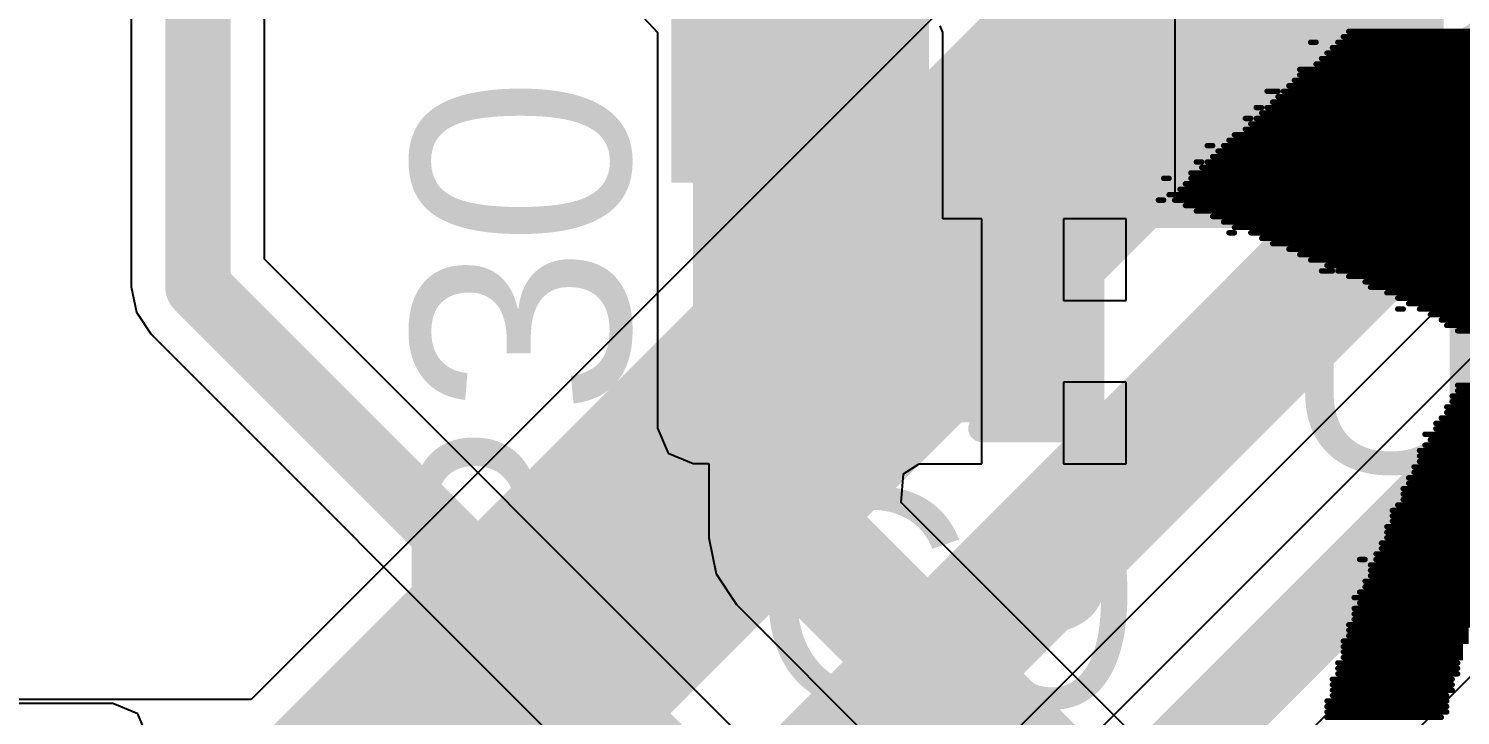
# Model space of a CAD drawing. Header units: inches. Extents: x -5 to 426, y -53 to 116.
# Drawn here: x 20.7 to 27.38, y -6.8 to -3.6 of the extents above; entities that cross this region are included whole.
import ezdxf

# ---------------------------------------------------------------- set-up
doc = ezdxf.new("R2010")
doc.units = ezdxf.units.IN
for name, color, linetype in [('Board Outline', 216, 'Continuous'), ('Bottom Layer', 5, 'Continuous'), ('Bottom Overlay', 54, 'Continuous'), ('Top Layer', 1, 'Continuous'), ('Top Overlay', 2, 'Continuous'), ('Top Paste', 8, 'Continuous'), ('Top Solder', 216, 'Continuous')]:
    doc.layers.add(name, color=color, linetype=linetype)
doc.styles.add('Arial', font='', dxfattribs={"height": 0.2})
doc.styles.get('Arial').set_extended_font_data('Arial')

# ---------------------------------------------------------------- blocks, each defined once
blk = doc.blocks.new('C___0402_68')
at = {"layer": 'Top Layer'}
for points in [[(-0.6985, -0.3175), (-0.6985, 0.3175), (-0.2413, 0.3175), (-0.2413, -0.3175)], [(0.2413, -0.3175), (0.2413, 0.3175), (0.6985, 0.3175), (0.6985, -0.3175)]]:
    blk.add_hatch(color=1, dxfattribs=at).paths.add_polyline_path(points)
at = {"layer": 'Top Paste'}
for points in [[(-0.6985, -0.3175), (-0.6985, 0.3175), (-0.2413, 0.3175), (-0.2413, -0.3175)], [(0.2413, -0.3175), (0.2413, 0.3175), (0.6985, 0.3175), (0.6985, -0.3175)]]:
    blk.add_hatch(color=8, dxfattribs=at).paths.add_polyline_path(points)
at = {"layer": 'Top Solder'}
for points in [[(-0.7585, -0.3775), (-0.7585, 0.3775), (-0.1813, 0.3775), (-0.1813, -0.3775)], [(0.1813, -0.3775), (0.1813, 0.3775), (0.7585, 0.3775), (0.7585, -0.3775)]]:
    blk.add_hatch(color=216, dxfattribs=at).paths.add_polyline_path(points)
at = {"layer": 'Top Overlay'}
for points in [[(-0.2794, 0.4064, 0.127, 0.127, 0), (-0.7874, 0.4064, 0.127, 0.127, 0)], [(-0.7874, 0.4064, 0.127, 0.127, 0), (-0.7874, -0.4064, 0.127, 0.127, 0)], [(0.7874, 0.4064, 0.127, 0.127, 0), (0.2794, 0.4064, 0.127, 0.127, 0)], [(0.7874, 0.4064, 0.127, 0.127, 0), (0.7874, -0.4064, 0.127, 0.127, 0)], [(-0.2794, -0.4064, 0.127, 0.127, 0), (-0.7874, -0.4064, 0.127, 0.127, 0)], [(0.7874, -0.4064, 0.127, 0.127, 0), (0.2794, -0.4064, 0.127, 0.127, 0)]]:
    blk.add_lwpolyline(points, format="xyseb", dxfattribs=at)
for points in [[(-0.8191, 0.4064, 0.0635, 0.0635, 1), (-0.7556, 0.4064, 0.0635, 0.0635, 1)], [(-0.8191, 0.4064, 0.0635, 0.0635, 1), (-0.7556, 0.4064, 0.0635, 0.0635, 1)], [(-0.3111, 0.4064, 0.0635, 0.0635, 1), (-0.2477, 0.4064, 0.0635, 0.0635, 1)], [(0.2477, 0.4064, 0.0635, 0.0635, 1), (0.3111, 0.4064, 0.0635, 0.0635, 1)], [(0.7556, 0.4064, 0.0635, 0.0635, 1), (0.8191, 0.4064, 0.0635, 0.0635, 1)], [(0.7556, 0.4064, 0.0635, 0.0635, 1), (0.8191, 0.4064, 0.0635, 0.0635, 1)], [(-0.8191, -0.4064, 0.0635, 0.0635, 1), (-0.7556, -0.4064, 0.0635, 0.0635, 1)], [(-0.8191, -0.4064, 0.0635, 0.0635, 1), (-0.7556, -0.4064, 0.0635, 0.0635, 1)], [(-0.3111, -0.4064, 0.0635, 0.0635, 1), (-0.2477, -0.4064, 0.0635, 0.0635, 1)], [(0.2477, -0.4064, 0.0635, 0.0635, 1), (0.3111, -0.4064, 0.0635, 0.0635, 1)], [(0.7556, -0.4064, 0.0635, 0.0635, 1), (0.8191, -0.4064, 0.0635, 0.0635, 1)], [(0.7556, -0.4064, 0.0635, 0.0635, 1), (0.8191, -0.4064, 0.0635, 0.0635, 1)]]:
    blk.add_lwpolyline(points, format="xyseb", close=True, dxfattribs=at)
blk = doc.blocks.new('TSOT_23_6_73')
at = {"layer": 'Top Layer'}
for points in [[(-1.7, 1.25), (-0.7, 1.25), (-0.7, 0.65), (-1.7, 0.65)], [(0.7, 1.25), (1.7, 1.25), (1.7, 0.65), (0.7, 0.65)], [(-1.7, 0.3), (-0.7, 0.3), (-0.7, -0.3), (-1.7, -0.3)], [(0.7, 0.3), (1.7, 0.3), (1.7, -0.3), (0.7, -0.3)], [(-1.7, -0.65), (-0.7, -0.65), (-0.7, -1.25), (-1.7, -1.25)], [(0.7, -0.65), (1.7, -0.65), (1.7, -1.25), (0.7, -1.25)]]:
    blk.add_hatch(color=1, dxfattribs=at).paths.add_polyline_path(points)
at = {"layer": 'Top Paste'}
for points in [[(-1.7, 1.25), (-0.7, 1.25), (-0.7, 0.65), (-1.7, 0.65)], [(0.7, 1.25), (1.7, 1.25), (1.7, 0.65), (0.7, 0.65)], [(-1.7, 0.3), (-0.7, 0.3), (-0.7, -0.3), (-1.7, -0.3)], [(0.7, 0.3), (1.7, 0.3), (1.7, -0.3), (0.7, -0.3)], [(-1.7, -0.65), (-0.7, -0.65), (-0.7, -1.25), (-1.7, -1.25)], [(0.7, -0.65), (1.7, -0.65), (1.7, -1.25), (0.7, -1.25)]]:
    blk.add_hatch(color=8, dxfattribs=at).paths.add_polyline_path(points)
at = {"layer": 'Top Solder'}
for points in [[(-1.8016, 1.3516), (-0.5984, 1.3516), (-0.5984, 0.5484), (-1.8016, 0.5484)], [(0.5984, 1.3516), (1.8016, 1.3516), (1.8016, 0.5484), (0.5984, 0.5484)], [(-1.8016, 0.4016), (-0.5984, 0.4016), (-0.5984, -0.4016), (-1.8016, -0.4016)], [(0.5984, 0.4016), (1.8016, 0.4016), (1.8016, -0.4016), (0.5984, -0.4016)], [(-1.8016, -0.5484), (-0.5984, -0.5484), (-0.5984, -1.3516), (-1.8016, -1.3516)], [(0.5984, -0.5484), (1.8016, -0.5484), (1.8016, -1.3516), (0.5984, -1.3516)]]:
    blk.add_hatch(color=216, dxfattribs=at).paths.add_polyline_path(points)
at = {"layer": 'Top Overlay'}
for points in [[(-0.8636, 1.4986, 0.127, 0.127, 0), (-0.8636, 1.3716, 0.127, 0.127, 0)], [(0.8636, 1.4986, 0.127, 0.127, 0), (-0.8636, 1.4986, 0.127, 0.127, 0)], [(0.8636, 1.4986, 0.127, 0.127, 0), (0.8636, 1.3716, 0.127, 0.127, 0)], [(-1.8542, 0.9652, 0.127, 0.127, 0), (-1.9812, 1.0922, 0.127, 0.127, 0)], [(-1.9812, 1.0922, 0.127, 0.127, 0), (-1.9812, 0.8382, 0.127, 0.127, 0)], [(-1.8542, 0.9652, 0.127, 0.127, 0), (-1.9812, 0.8382, 0.127, 0.127, 0)], [(-0.8636, -1.3716, 0.127, 0.127, 0), (-0.8636, -1.4986, 0.127, 0.127, 0)], [(0.8636, -1.3716, 0.127, 0.127, 0), (0.8636, -1.4986, 0.127, 0.127, 0)], [(0.8636, -1.4986, 0.127, 0.127, 0), (-0.8636, -1.4986, 0.127, 0.127, 0)]]:
    blk.add_lwpolyline(points, format="xyseb", dxfattribs=at)
for points in [[(-0.8953, 1.4986, 0.0635, 0.0635, 1), (-0.8318, 1.4986, 0.0635, 0.0635, 1)], [(-0.8953, 1.4986, 0.0635, 0.0635, 1), (-0.8318, 1.4986, 0.0635, 0.0635, 1)], [(0.8318, 1.4986, 0.0635, 0.0635, 1), (0.8953, 1.4986, 0.0635, 0.0635, 1)], [(0.8318, 1.4986, 0.0635, 0.0635, 1), (0.8953, 1.4986, 0.0635, 0.0635, 1)], [(-0.8953, 1.3716, 0.0635, 0.0635, 1), (-0.8318, 1.3716, 0.0635, 0.0635, 1)], [(0.8318, 1.3716, 0.0635, 0.0635, 1), (0.8953, 1.3716, 0.0635, 0.0635, 1)], [(-2.013, 1.0922, 0.0635, 0.0635, 1), (-1.9494, 1.0922, 0.0635, 0.0635, 1)], [(-2.013, 1.0922, 0.0635, 0.0635, 1), (-1.9494, 1.0922, 0.0635, 0.0635, 1)], [(-1.886, 0.9652, 0.0635, 0.0635, 1), (-1.8224, 0.9652, 0.0635, 0.0635, 1)], [(-1.886, 0.9652, 0.0635, 0.0635, 1), (-1.8224, 0.9652, 0.0635, 0.0635, 1)], [(-2.013, 0.8382, 0.0635, 0.0635, 1), (-1.9494, 0.8382, 0.0635, 0.0635, 1)], [(-2.013, 0.8382, 0.0635, 0.0635, 1), (-1.9494, 0.8382, 0.0635, 0.0635, 1)], [(-0.8953, -1.3716, 0.0635, 0.0635, 1), (-0.8318, -1.3716, 0.0635, 0.0635, 1)], [(0.8318, -1.3716, 0.0635, 0.0635, 1), (0.8953, -1.3716, 0.0635, 0.0635, 1)], [(-0.8953, -1.4986, 0.0635, 0.0635, 1), (-0.8318, -1.4986, 0.0635, 0.0635, 1)], [(-0.8953, -1.4986, 0.0635, 0.0635, 1), (-0.8318, -1.4986, 0.0635, 0.0635, 1)], [(0.8318, -1.4986, 0.0635, 0.0635, 1), (0.8953, -1.4986, 0.0635, 0.0635, 1)], [(0.8318, -1.4986, 0.0635, 0.0635, 1), (0.8953, -1.4986, 0.0635, 0.0635, 1)]]:
    blk.add_lwpolyline(points, format="xyseb", close=True, dxfattribs=at)

msp = doc.modelspace()

# ---------------------------------------------------------------- hatches: boundary and pattern name
at = {"layer": 'Top Layer'}
msp.add_hatch(color=1, dxfattribs=at).paths.add_polyline_path([(23.7985, -5.4597), (24.7985, -5.4597), (24.7985, -3.6128), (23.7985, -3.6128)])

# ---------------------------------------------------------------- linework, layer by layer
at = {"layer": 'Board Outline'}
msp.add_lwpolyline([(49.7725, 6.3481, 0.254, 0.254, -1.144567), (-0.2979, -38.4414, 0.254, 0.254, 0)], format="xyseb", dxfattribs=at)
at = {"layer": 'Bottom Layer'}
for p, q in [((27.3709, -1.0906), (21.7361, -6.7254)), ((28.8219, -3.7373), (20.6714, -11.8878)), ((20.6395, -11.534), (28.2915, -3.8821)), ((29.8821, -4.1615), (20.9794, -13.0642)), ((21.1658, -12.3823), (29.3173, -4.2308)), ((21.7361, -6.7254), (9.3051, -6.7254))]:
    msp.add_line(p, q, dxfattribs=at)
for points in [[(22.0651, -7.5196, 1.27, 1.27, 0), (27.9325, -1.6522, 1.27, 1.27, 0)], [(20.3008, -11.1952, 0.635, 0.635, 0), (27.9527, -3.5433, 0.635, 0.635, 0)], [(20.9186, -12.135, 0.381, 0.381, 0), (29.1589, -3.8947, 0.381, 0.381, 0)], [(21.2267, -13.3114, 0.381, 0.381, 0), (30.3345, -4.2036, 0.381, 0.381, 0)]]:
    msp.add_lwpolyline(points, format="xyseb", dxfattribs=at)
at = {"layer": 'Bottom Overlay'}
for points in [[(26.8581, -3.608, 0.0254, 0.0254, 0), (29.8045, -3.608, 0.0254, 0.0254, 0)], [(26.6803, -3.6588, 0.0254, 0.0254, 0), (26.7057, -3.6588, 0.0254, 0.0254, 0)], [(26.7819, -3.6842, 0.0254, 0.0254, 0), (29.7283, -3.6842, 0.0254, 0.0254, 0)], [(26.8073, -3.6588, 0.0254, 0.0254, 0), (29.7537, -3.6588, 0.0254, 0.0254, 0)], [(26.8327, -3.6334, 0.0254, 0.0254, 0), (29.7537, -3.6334, 0.0254, 0.0254, 0)], [(26.7311, -3.735, 0.0254, 0.0254, 0), (29.7791, -3.735, 0.0254, 0.0254, 0)], [(26.7565, -3.7096, 0.0254, 0.0254, 0), (29.7791, -3.7096, 0.0254, 0.0254, 0)], [(26.6295, -3.7858, 0.0254, 0.0254, 0), (29.8807, -3.7858, 0.0254, 0.0254, 0)], [(26.6295, -3.8112, 0.0254, 0.0254, 0), (29.8807, -3.8112, 0.0254, 0.0254, 0)], [(26.7057, -3.7604, 0.0254, 0.0254, 0), (29.8045, -3.7604, 0.0254, 0.0254, 0)], [(26.5787, -3.862, 0.0254, 0.0254, 0), (29.9315, -3.862, 0.0254, 0.0254, 0)], [(26.6041, -3.8366, 0.0254, 0.0254, 0), (29.9061, -3.8366, 0.0254, 0.0254, 0)], [(26.4771, -3.8874, 0.0254, 0.0254, 0), (26.5279, -3.8874, 0.0254, 0.0254, 0)], [(26.5025, -3.9382, 0.0254, 0.0254, 0), (30.0331, -3.9382, 0.0254, 0.0254, 0)], [(26.5279, -3.9128, 0.0254, 0.0254, 0), (29.9823, -3.9128, 0.0254, 0.0254, 0)], [(26.5533, -3.8874, 0.0254, 0.0254, 0), (29.9569, -3.8874, 0.0254, 0.0254, 0)], [(26.3755, -4.0144, 0.0254, 0.0254, 0), (26.4009, -4.0144, 0.0254, 0.0254, 0)], [(26.4263, -3.9636, 0.0254, 0.0254, 0), (26.4517, -3.9636, 0.0254, 0.0254, 0)], [(26.4263, -4.0144, 0.0254, 0.0254, 0), (30.1093, -4.0144, 0.0254, 0.0254, 0)], [(26.4517, -3.989, 0.0254, 0.0254, 0), (30.0839, -3.989, 0.0254, 0.0254, 0)], [(26.4771, -3.9636, 0.0254, 0.0254, 0), (30.0331, -3.9636, 0.0254, 0.0254, 0)], [(26.3755, -4.0652, 0.0254, 0.0254, 0), (30.2363, -4.0652, 0.0254, 0.0254, 0)], [(26.4009, -4.0398, 0.0254, 0.0254, 0), (30.1601, -4.0398, 0.0254, 0.0254, 0)], [(26.1977, -4.1414, 0.0254, 0.0254, 0), (26.2231, -4.1414, 0.0254, 0.0254, 0)], [(26.2739, -4.1414, 0.0254, 0.0254, 0), (30.2617, -4.1414, 0.0254, 0.0254, 0)], [(26.2993, -4.116, 0.0254, 0.0254, 0), (30.2363, -4.116, 0.0254, 0.0254, 0)], [(26.3247, -4.0906, 0.0254, 0.0254, 0), (30.1855, -4.0906, 0.0254, 0.0254, 0)], [(26.1469, -4.2176, 0.0254, 0.0254, 0), (26.1723, -4.2176, 0.0254, 0.0254, 0)], [(26.1977, -4.2176, 0.0254, 0.0254, 0), (30.3379, -4.2176, 0.0254, 0.0254, 0)], [(26.2231, -4.1922, 0.0254, 0.0254, 0), (30.3125, -4.1922, 0.0254, 0.0254, 0)], [(26.2485, -4.1668, 0.0254, 0.0254, 0), (30.3125, -4.1668, 0.0254, 0.0254, 0)], [(26.1215, -4.2684, 0.0254, 0.0254, 0), (30.4141, -4.2684, 0.0254, 0.0254, 0)], [(26.1723, -4.243, 0.0254, 0.0254, 0), (30.3633, -4.243, 0.0254, 0.0254, 0)], [(25.9945, -4.2938, 0.0254, 0.0254, 0), (26.0199, -4.2938, 0.0254, 0.0254, 0)], [(26.0707, -4.3446, 0.0254, 0.0254, 0), (30.4903, -4.3446, 0.0254, 0.0254, 0)], [(26.0961, -4.3192, 0.0254, 0.0254, 0), (30.4649, -4.3192, 0.0254, 0.0254, 0)], [(26.1215, -4.2938, 0.0254, 0.0254, 0), (30.4395, -4.2938, 0.0254, 0.0254, 0)], [(25.9691, -4.3954, 0.0254, 0.0254, 0), (25.9945, -4.3954, 0.0254, 0.0254, 0)], [(26.0199, -4.37, 0.0254, 0.0254, 0), (30.5157, -4.37, 0.0254, 0.0254, 0)], [(26.0453, -4.3954, 0.0254, 0.0254, 0), (30.5411, -4.3954, 0.0254, 0.0254, 0)], [(26.0961, -4.4208, 0.0254, 0.0254, 0), (30.5665, -4.4208, 0.0254, 0.0254, 0)], [(26.1469, -4.4462, 0.0254, 0.0254, 0), (30.5919, -4.4462, 0.0254, 0.0254, 0)], [(26.2231, -4.4716, 0.0254, 0.0254, 0), (30.6173, -4.4716, 0.0254, 0.0254, 0)], [(26.2739, -4.497, 0.0254, 0.0254, 0), (30.6427, -4.497, 0.0254, 0.0254, 0)], [(26.2993, -4.5478, 0.0254, 0.0254, 0), (26.3247, -4.5478, 0.0254, 0.0254, 0)], [(26.3247, -4.5224, 0.0254, 0.0254, 0), (30.6681, -4.5224, 0.0254, 0.0254, 0)], [(26.4009, -4.5478, 0.0254, 0.0254, 0), (30.7189, -4.5478, 0.0254, 0.0254, 0)], [(26.4517, -4.5732, 0.0254, 0.0254, 0), (30.7443, -4.5732, 0.0254, 0.0254, 0)], [(26.5025, -4.5986, 0.0254, 0.0254, 0), (30.7697, -4.5986, 0.0254, 0.0254, 0)], [(26.5787, -4.624, 0.0254, 0.0254, 0), (30.7951, -4.624, 0.0254, 0.0254, 0)], [(26.6295, -4.6494, 0.0254, 0.0254, 0), (30.8205, -4.6494, 0.0254, 0.0254, 0)], [(26.6803, -4.6748, 0.0254, 0.0254, 0), (30.8459, -4.6748, 0.0254, 0.0254, 0)], [(26.7311, -4.7256, 0.0254, 0.0254, 0), (26.7819, -4.7256, 0.0254, 0.0254, 0)], [(26.7565, -4.7002, 0.0254, 0.0254, 0), (30.8713, -4.7002, 0.0254, 0.0254, 0)], [(26.8073, -4.7256, 0.0254, 0.0254, 0), (30.8967, -4.7256, 0.0254, 0.0254, 0)], [(26.8581, -4.751, 0.0254, 0.0254, 0), (30.9221, -4.751, 0.0254, 0.0254, 0)], [(26.9343, -4.7764, 0.0254, 0.0254, 0), (30.9729, -4.7764, 0.0254, 0.0254, 0)], [(26.9597, -4.8018, 0.0254, 0.0254, 0), (30.9983, -4.8018, 0.0254, 0.0254, 0)], [(27.0359, -4.8272, 0.0254, 0.0254, 0), (31.0491, -4.8272, 0.0254, 0.0254, 0)], [(27.0867, -4.8526, 0.0254, 0.0254, 0), (31.0491, -4.8526, 0.0254, 0.0254, 0)], [(27.1375, -4.878, 0.0254, 0.0254, 0), (31.0999, -4.878, 0.0254, 0.0254, 0)], [(27.0867, -4.9034, 0.0254, 0.0254, 0), (27.1121, -4.9034, 0.0254, 0.0254, 0)], [(27.1883, -4.9034, 0.0254, 0.0254, 0), (31.0999, -4.9034, 0.0254, 0.0254, 0)], [(27.2391, -4.9288, 0.0254, 0.0254, 0), (31.1507, -4.9288, 0.0254, 0.0254, 0)], [(27.2899, -4.9542, 0.0254, 0.0254, 0), (31.1507, -4.9542, 0.0254, 0.0254, 0)], [(27.3153, -4.9796, 0.0254, 0.0254, 0), (31.2015, -4.9796, 0.0254, 0.0254, 0)], [(27.3661, -5.005, 0.0254, 0.0254, 0), (31.2269, -5.005, 0.0254, 0.0254, 0)], [(27.3661, -5.259, 0.0254, 0.0254, 0), (31.5063, -5.259, 0.0254, 0.0254, 0)], [(27.3661, -5.2844, 0.0254, 0.0254, 0), (31.5317, -5.2844, 0.0254, 0.0254, 0)], [(27.3407, -5.3098, 0.0254, 0.0254, 0), (31.5571, -5.3098, 0.0254, 0.0254, 0)], [(27.3407, -5.3352, 0.0254, 0.0254, 0), (27.9503, -5.3352, 0.0254, 0.0254, 0)], [(27.2899, -5.4114, 0.0254, 0.0254, 0), (27.8995, -5.4114, 0.0254, 0.0254, 0)], [(27.3153, -5.3606, 0.0254, 0.0254, 0), (27.9757, -5.3606, 0.0254, 0.0254, 0)], [(27.3153, -5.386, 0.0254, 0.0254, 0), (27.9249, -5.386, 0.0254, 0.0254, 0)], [(27.2137, -5.4876, 0.0254, 0.0254, 0), (27.8487, -5.4876, 0.0254, 0.0254, 0)], [(27.2645, -5.4368, 0.0254, 0.0254, 0), (27.8995, -5.4368, 0.0254, 0.0254, 0)], [(27.2645, -5.4622, 0.0254, 0.0254, 0), (27.8741, -5.4622, 0.0254, 0.0254, 0)], [(27.2137, -5.5384, 0.0254, 0.0254, 0), (27.8233, -5.5384, 0.0254, 0.0254, 0)], [(27.2391, -5.513, 0.0254, 0.0254, 0), (27.8487, -5.513, 0.0254, 0.0254, 0)], [(27.1883, -5.5638, 0.0254, 0.0254, 0), (27.8233, -5.5638, 0.0254, 0.0254, 0)], [(27.1883, -5.5892, 0.0254, 0.0254, 0), (27.7979, -5.5892, 0.0254, 0.0254, 0)], [(27.1883, -5.6146, 0.0254, 0.0254, 0), (27.7979, -5.6146, 0.0254, 0.0254, 0)], [(27.1375, -5.6908, 0.0254, 0.0254, 0), (27.7471, -5.6908, 0.0254, 0.0254, 0)], [(27.1629, -5.64, 0.0254, 0.0254, 0), (27.7725, -5.64, 0.0254, 0.0254, 0)], [(27.1629, -5.6654, 0.0254, 0.0254, 0), (27.7471, -5.6654, 0.0254, 0.0254, 0)], [(27.1121, -5.7416, 0.0254, 0.0254, 0), (27.7217, -5.7416, 0.0254, 0.0254, 0)], [(27.1375, -5.7162, 0.0254, 0.0254, 0), (27.7471, -5.7162, 0.0254, 0.0254, 0)], [(27.0867, -5.8178, 0.0254, 0.0254, 0), (27.6709, -5.8178, 0.0254, 0.0254, 0)], [(27.1121, -5.767, 0.0254, 0.0254, 0), (27.6963, -5.767, 0.0254, 0.0254, 0)], [(27.1121, -5.7924, 0.0254, 0.0254, 0), (27.6963, -5.7924, 0.0254, 0.0254, 0)], [(27.0613, -5.8432, 0.0254, 0.0254, 0), (27.6709, -5.8432, 0.0254, 0.0254, 0)], [(27.0613, -5.8686, 0.0254, 0.0254, 0), (27.6455, -5.8686, 0.0254, 0.0254, 0)], [(27.0359, -5.9194, 0.0254, 0.0254, 0), (27.6201, -5.9194, 0.0254, 0.0254, 0)], [(27.0359, -5.9448, 0.0254, 0.0254, 0), (27.6201, -5.9448, 0.0254, 0.0254, 0)], [(27.0613, -5.894, 0.0254, 0.0254, 0), (27.6455, -5.894, 0.0254, 0.0254, 0)], [(27.0105, -5.9956, 0.0254, 0.0254, 0), (27.6201, -5.9956, 0.0254, 0.0254, 0)], [(27.0105, -6.021, 0.0254, 0.0254, 0), (27.5693, -6.021, 0.0254, 0.0254, 0)], [(27.0359, -5.9702, 0.0254, 0.0254, 0), (27.5947, -5.9702, 0.0254, 0.0254, 0)], [(26.9089, -6.0718, 0.0254, 0.0254, 0), (26.9343, -6.0718, 0.0254, 0.0254, 0)], [(26.9851, -6.0464, 0.0254, 0.0254, 0), (27.5693, -6.0464, 0.0254, 0.0254, 0)], [(26.9851, -6.0718, 0.0254, 0.0254, 0), (27.5439, -6.0718, 0.0254, 0.0254, 0)], [(26.9597, -6.0972, 0.0254, 0.0254, 0), (27.5439, -6.0972, 0.0254, 0.0254, 0)], [(26.9597, -6.1226, 0.0254, 0.0254, 0), (27.5439, -6.1226, 0.0254, 0.0254, 0)], [(26.9597, -6.148, 0.0254, 0.0254, 0), (27.5185, -6.148, 0.0254, 0.0254, 0)], [(26.9089, -6.2242, 0.0254, 0.0254, 0), (27.5185, -6.2242, 0.0254, 0.0254, 0)], [(26.9343, -6.1734, 0.0254, 0.0254, 0), (27.5439, -6.1734, 0.0254, 0.0254, 0)], [(26.9343, -6.1988, 0.0254, 0.0254, 0), (27.4931, -6.1988, 0.0254, 0.0254, 0)], [(26.8835, -6.2496, 0.0254, 0.0254, 0), (27.4677, -6.2496, 0.0254, 0.0254, 0)], [(26.9089, -6.275, 0.0254, 0.0254, 0), (27.4677, -6.275, 0.0254, 0.0254, 0)], [(26.8835, -6.3004, 0.0254, 0.0254, 0), (27.4677, -6.3004, 0.0254, 0.0254, 0)], [(26.8835, -6.3258, 0.0254, 0.0254, 0), (27.4423, -6.3258, 0.0254, 0.0254, 0)], [(26.8835, -6.3512, 0.0254, 0.0254, 0), (27.4423, -6.3512, 0.0254, 0.0254, 0)], [(26.8581, -6.3766, 0.0254, 0.0254, 0), (27.4423, -6.3766, 0.0254, 0.0254, 0)], [(26.8581, -6.402, 0.0254, 0.0254, 0), (27.4169, -6.402, 0.0254, 0.0254, 0)], [(26.8327, -6.4528, 0.0254, 0.0254, 0), (27.4169, -6.4528, 0.0254, 0.0254, 0)], [(26.8327, -6.4782, 0.0254, 0.0254, 0), (27.3915, -6.4782, 0.0254, 0.0254, 0)], [(26.8581, -6.4274, 0.0254, 0.0254, 0), (27.4169, -6.4274, 0.0254, 0.0254, 0)], [(26.8073, -6.5544, 0.0254, 0.0254, 0), (27.3661, -6.5544, 0.0254, 0.0254, 0)], [(26.8327, -6.5036, 0.0254, 0.0254, 0), (27.3915, -6.5036, 0.0254, 0.0254, 0)], [(26.8327, -6.529, 0.0254, 0.0254, 0), (27.3915, -6.529, 0.0254, 0.0254, 0)], [(26.8073, -6.5798, 0.0254, 0.0254, 0), (27.3661, -6.5798, 0.0254, 0.0254, 0)], [(26.8073, -6.6052, 0.0254, 0.0254, 0), (27.3661, -6.6052, 0.0254, 0.0254, 0)], [(26.7819, -6.6306, 0.0254, 0.0254, 0), (27.3407, -6.6306, 0.0254, 0.0254, 0)], [(26.7819, -6.656, 0.0254, 0.0254, 0), (27.3407, -6.656, 0.0254, 0.0254, 0)], [(26.7819, -6.6814, 0.0254, 0.0254, 0), (27.3407, -6.6814, 0.0254, 0.0254, 0)], [(26.7565, -6.7322, 0.0254, 0.0254, 0), (27.3153, -6.7322, 0.0254, 0.0254, 0)], [(26.7565, -6.7576, 0.0254, 0.0254, 0), (27.3153, -6.7576, 0.0254, 0.0254, 0)], [(26.7819, -6.7068, 0.0254, 0.0254, 0), (27.3153, -6.7068, 0.0254, 0.0254, 0)], [(26.7565, -6.783, 0.0254, 0.0254, 0), (27.3153, -6.783, 0.0254, 0.0254, 0)], [(26.7565, -6.8084, 0.0254, 0.0254, 0), (27.2899, -6.8084, 0.0254, 0.0254, 0)]]:
    msp.add_lwpolyline(points, format="xyseb", dxfattribs=at)
for points in [[(26.8517, -3.608, 0.0127, 0.0127, 1), (26.8644, -3.608, 0.0127, 0.0127, 1)], [(26.6739, -3.6588, 0.0127, 0.0127, 1), (26.6866, -3.6588, 0.0127, 0.0127, 1)], [(26.6993, -3.6588, 0.0127, 0.0127, 1), (26.712, -3.6588, 0.0127, 0.0127, 1)], [(26.7755, -3.6842, 0.0127, 0.0127, 1), (26.7882, -3.6842, 0.0127, 0.0127, 1)], [(26.8009, -3.6588, 0.0127, 0.0127, 1), (26.8136, -3.6588, 0.0127, 0.0127, 1)], [(26.8263, -3.6334, 0.0127, 0.0127, 1), (26.839, -3.6334, 0.0127, 0.0127, 1)], [(26.7247, -3.735, 0.0127, 0.0127, 1), (26.7374, -3.735, 0.0127, 0.0127, 1)], [(26.7501, -3.7096, 0.0127, 0.0127, 1), (26.7628, -3.7096, 0.0127, 0.0127, 1)], [(26.6231, -3.7858, 0.0127, 0.0127, 1), (26.6358, -3.7858, 0.0127, 0.0127, 1)], [(26.6231, -3.8112, 0.0127, 0.0127, 1), (26.6358, -3.8112, 0.0127, 0.0127, 1)], [(26.6993, -3.7604, 0.0127, 0.0127, 1), (26.712, -3.7604, 0.0127, 0.0127, 1)], [(26.5723, -3.862, 0.0127, 0.0127, 1), (26.585, -3.862, 0.0127, 0.0127, 1)], [(26.5977, -3.8366, 0.0127, 0.0127, 1), (26.6104, -3.8366, 0.0127, 0.0127, 1)], [(26.4707, -3.8874, 0.0127, 0.0127, 1), (26.4834, -3.8874, 0.0127, 0.0127, 1)], [(26.4961, -3.9382, 0.0127, 0.0127, 1), (26.5088, -3.9382, 0.0127, 0.0127, 1)], [(26.5215, -3.8874, 0.0127, 0.0127, 1), (26.5342, -3.8874, 0.0127, 0.0127, 1)], [(26.5215, -3.9128, 0.0127, 0.0127, 1), (26.5342, -3.9128, 0.0127, 0.0127, 1)], [(26.5469, -3.8874, 0.0127, 0.0127, 1), (26.5596, -3.8874, 0.0127, 0.0127, 1)], [(26.3691, -4.0144, 0.0127, 0.0127, 1), (26.3818, -4.0144, 0.0127, 0.0127, 1)], [(26.3945, -4.0144, 0.0127, 0.0127, 1), (26.4072, -4.0144, 0.0127, 0.0127, 1)], [(26.4199, -3.9636, 0.0127, 0.0127, 1), (26.4326, -3.9636, 0.0127, 0.0127, 1)], [(26.4199, -4.0144, 0.0127, 0.0127, 1), (26.4326, -4.0144, 0.0127, 0.0127, 1)], [(26.4453, -3.9636, 0.0127, 0.0127, 1), (26.458, -3.9636, 0.0127, 0.0127, 1)], [(26.4453, -3.989, 0.0127, 0.0127, 1), (26.458, -3.989, 0.0127, 0.0127, 1)], [(26.4707, -3.9636, 0.0127, 0.0127, 1), (26.4834, -3.9636, 0.0127, 0.0127, 1)], [(26.3691, -4.0652, 0.0127, 0.0127, 1), (26.3818, -4.0652, 0.0127, 0.0127, 1)], [(26.3945, -4.0398, 0.0127, 0.0127, 1), (26.4072, -4.0398, 0.0127, 0.0127, 1)], [(26.1913, -4.1414, 0.0127, 0.0127, 1), (26.204, -4.1414, 0.0127, 0.0127, 1)], [(26.2167, -4.1414, 0.0127, 0.0127, 1), (26.2294, -4.1414, 0.0127, 0.0127, 1)], [(26.2675, -4.1414, 0.0127, 0.0127, 1), (26.2802, -4.1414, 0.0127, 0.0127, 1)], [(26.2929, -4.116, 0.0127, 0.0127, 1), (26.3056, -4.116, 0.0127, 0.0127, 1)], [(26.3183, -4.0906, 0.0127, 0.0127, 1), (26.331, -4.0906, 0.0127, 0.0127, 1)], [(26.1405, -4.2176, 0.0127, 0.0127, 1), (26.1532, -4.2176, 0.0127, 0.0127, 1)], [(26.1659, -4.2176, 0.0127, 0.0127, 1), (26.1786, -4.2176, 0.0127, 0.0127, 1)], [(26.1913, -4.2176, 0.0127, 0.0127, 1), (26.204, -4.2176, 0.0127, 0.0127, 1)], [(26.2167, -4.1922, 0.0127, 0.0127, 1), (26.2294, -4.1922, 0.0127, 0.0127, 1)], [(26.2421, -4.1668, 0.0127, 0.0127, 1), (26.2548, -4.1668, 0.0127, 0.0127, 1)], [(26.1151, -4.2684, 0.0127, 0.0127, 1), (26.1278, -4.2684, 0.0127, 0.0127, 1)], [(26.1659, -4.243, 0.0127, 0.0127, 1), (26.1786, -4.243, 0.0127, 0.0127, 1)], [(25.9881, -4.2938, 0.0127, 0.0127, 1), (26.0008, -4.2938, 0.0127, 0.0127, 1)], [(26.0135, -4.2938, 0.0127, 0.0127, 1), (26.0262, -4.2938, 0.0127, 0.0127, 1)], [(26.0643, -4.3446, 0.0127, 0.0127, 1), (26.077, -4.3446, 0.0127, 0.0127, 1)], [(26.0897, -4.3192, 0.0127, 0.0127, 1), (26.1024, -4.3192, 0.0127, 0.0127, 1)], [(26.1151, -4.2938, 0.0127, 0.0127, 1), (26.1278, -4.2938, 0.0127, 0.0127, 1)], [(25.9627, -4.3954, 0.0127, 0.0127, 1), (25.9754, -4.3954, 0.0127, 0.0127, 1)], [(25.9881, -4.3954, 0.0127, 0.0127, 1), (26.0008, -4.3954, 0.0127, 0.0127, 1)], [(26.0135, -4.37, 0.0127, 0.0127, 1), (26.0262, -4.37, 0.0127, 0.0127, 1)], [(26.0389, -4.3954, 0.0127, 0.0127, 1), (26.0516, -4.3954, 0.0127, 0.0127, 1)], [(26.0897, -4.4208, 0.0127, 0.0127, 1), (26.1024, -4.4208, 0.0127, 0.0127, 1)], [(26.1405, -4.4462, 0.0127, 0.0127, 1), (26.1532, -4.4462, 0.0127, 0.0127, 1)], [(26.2167, -4.4716, 0.0127, 0.0127, 1), (26.2294, -4.4716, 0.0127, 0.0127, 1)], [(26.2675, -4.497, 0.0127, 0.0127, 1), (26.2802, -4.497, 0.0127, 0.0127, 1)], [(26.2929, -4.5478, 0.0127, 0.0127, 1), (26.3056, -4.5478, 0.0127, 0.0127, 1)], [(26.3183, -4.5224, 0.0127, 0.0127, 1), (26.331, -4.5224, 0.0127, 0.0127, 1)], [(26.3183, -4.5478, 0.0127, 0.0127, 1), (26.331, -4.5478, 0.0127, 0.0127, 1)], [(26.3945, -4.5478, 0.0127, 0.0127, 1), (26.4072, -4.5478, 0.0127, 0.0127, 1)], [(26.4453, -4.5732, 0.0127, 0.0127, 1), (26.458, -4.5732, 0.0127, 0.0127, 1)], [(26.4961, -4.5986, 0.0127, 0.0127, 1), (26.5088, -4.5986, 0.0127, 0.0127, 1)], [(26.5723, -4.624, 0.0127, 0.0127, 1), (26.585, -4.624, 0.0127, 0.0127, 1)], [(26.6231, -4.6494, 0.0127, 0.0127, 1), (26.6358, -4.6494, 0.0127, 0.0127, 1)], [(26.6739, -4.6748, 0.0127, 0.0127, 1), (26.6866, -4.6748, 0.0127, 0.0127, 1)], [(26.7247, -4.7256, 0.0127, 0.0127, 1), (26.7374, -4.7256, 0.0127, 0.0127, 1)], [(26.7501, -4.7002, 0.0127, 0.0127, 1), (26.7628, -4.7002, 0.0127, 0.0127, 1)], [(26.7755, -4.7256, 0.0127, 0.0127, 1), (26.7882, -4.7256, 0.0127, 0.0127, 1)], [(26.8009, -4.7256, 0.0127, 0.0127, 1), (26.8136, -4.7256, 0.0127, 0.0127, 1)], [(26.8517, -4.751, 0.0127, 0.0127, 1), (26.8644, -4.751, 0.0127, 0.0127, 1)], [(26.9279, -4.7764, 0.0127, 0.0127, 1), (26.9406, -4.7764, 0.0127, 0.0127, 1)], [(26.9533, -4.8018, 0.0127, 0.0127, 1), (26.966, -4.8018, 0.0127, 0.0127, 1)], [(27.0295, -4.8272, 0.0127, 0.0127, 1), (27.0422, -4.8272, 0.0127, 0.0127, 1)], [(27.0803, -4.8526, 0.0127, 0.0127, 1), (27.093, -4.8526, 0.0127, 0.0127, 1)], [(27.1311, -4.878, 0.0127, 0.0127, 1), (27.1438, -4.878, 0.0127, 0.0127, 1)], [(27.0803, -4.9034, 0.0127, 0.0127, 1), (27.093, -4.9034, 0.0127, 0.0127, 1)], [(27.1057, -4.9034, 0.0127, 0.0127, 1), (27.1184, -4.9034, 0.0127, 0.0127, 1)], [(27.1819, -4.9034, 0.0127, 0.0127, 1), (27.1946, -4.9034, 0.0127, 0.0127, 1)], [(27.2327, -4.9288, 0.0127, 0.0127, 1), (27.2454, -4.9288, 0.0127, 0.0127, 1)], [(27.2835, -4.9542, 0.0127, 0.0127, 1), (27.2962, -4.9542, 0.0127, 0.0127, 1)], [(27.3089, -4.9796, 0.0127, 0.0127, 1), (27.3216, -4.9796, 0.0127, 0.0127, 1)], [(27.3597, -5.005, 0.0127, 0.0127, 1), (27.3724, -5.005, 0.0127, 0.0127, 1)], [(27.3597, -5.259, 0.0127, 0.0127, 1), (27.3724, -5.259, 0.0127, 0.0127, 1)], [(27.3597, -5.2844, 0.0127, 0.0127, 1), (27.3724, -5.2844, 0.0127, 0.0127, 1)], [(27.3343, -5.3098, 0.0127, 0.0127, 1), (27.347, -5.3098, 0.0127, 0.0127, 1)], [(27.3343, -5.3352, 0.0127, 0.0127, 1), (27.347, -5.3352, 0.0127, 0.0127, 1)], [(27.2835, -5.4114, 0.0127, 0.0127, 1), (27.2962, -5.4114, 0.0127, 0.0127, 1)], [(27.3089, -5.3606, 0.0127, 0.0127, 1), (27.3216, -5.3606, 0.0127, 0.0127, 1)], [(27.3089, -5.386, 0.0127, 0.0127, 1), (27.3216, -5.386, 0.0127, 0.0127, 1)], [(27.2073, -5.4876, 0.0127, 0.0127, 1), (27.22, -5.4876, 0.0127, 0.0127, 1)], [(27.2581, -5.4368, 0.0127, 0.0127, 1), (27.2708, -5.4368, 0.0127, 0.0127, 1)], [(27.2581, -5.4622, 0.0127, 0.0127, 1), (27.2708, -5.4622, 0.0127, 0.0127, 1)], [(27.2073, -5.5384, 0.0127, 0.0127, 1), (27.22, -5.5384, 0.0127, 0.0127, 1)], [(27.2327, -5.513, 0.0127, 0.0127, 1), (27.2454, -5.513, 0.0127, 0.0127, 1)], [(27.1819, -5.5638, 0.0127, 0.0127, 1), (27.1946, -5.5638, 0.0127, 0.0127, 1)], [(27.1819, -5.5892, 0.0127, 0.0127, 1), (27.1946, -5.5892, 0.0127, 0.0127, 1)], [(27.1819, -5.6146, 0.0127, 0.0127, 1), (27.1946, -5.6146, 0.0127, 0.0127, 1)], [(27.1311, -5.6908, 0.0127, 0.0127, 1), (27.1438, -5.6908, 0.0127, 0.0127, 1)], [(27.1565, -5.64, 0.0127, 0.0127, 1), (27.1692, -5.64, 0.0127, 0.0127, 1)], [(27.1565, -5.6654, 0.0127, 0.0127, 1), (27.1692, -5.6654, 0.0127, 0.0127, 1)], [(27.1057, -5.7416, 0.0127, 0.0127, 1), (27.1184, -5.7416, 0.0127, 0.0127, 1)], [(27.1311, -5.7162, 0.0127, 0.0127, 1), (27.1438, -5.7162, 0.0127, 0.0127, 1)], [(27.0803, -5.8178, 0.0127, 0.0127, 1), (27.093, -5.8178, 0.0127, 0.0127, 1)], [(27.1057, -5.767, 0.0127, 0.0127, 1), (27.1184, -5.767, 0.0127, 0.0127, 1)], [(27.1057, -5.7924, 0.0127, 0.0127, 1), (27.1184, -5.7924, 0.0127, 0.0127, 1)], [(27.0549, -5.8432, 0.0127, 0.0127, 1), (27.0676, -5.8432, 0.0127, 0.0127, 1)], [(27.0549, -5.8686, 0.0127, 0.0127, 1), (27.0676, -5.8686, 0.0127, 0.0127, 1)], [(27.0295, -5.9194, 0.0127, 0.0127, 1), (27.0422, -5.9194, 0.0127, 0.0127, 1)], [(27.0295, -5.9448, 0.0127, 0.0127, 1), (27.0422, -5.9448, 0.0127, 0.0127, 1)], [(27.0549, -5.894, 0.0127, 0.0127, 1), (27.0676, -5.894, 0.0127, 0.0127, 1)], [(27.0041, -5.9956, 0.0127, 0.0127, 1), (27.0168, -5.9956, 0.0127, 0.0127, 1)], [(27.0041, -6.021, 0.0127, 0.0127, 1), (27.0168, -6.021, 0.0127, 0.0127, 1)], [(27.0295, -5.9702, 0.0127, 0.0127, 1), (27.0422, -5.9702, 0.0127, 0.0127, 1)], [(26.9025, -6.0718, 0.0127, 0.0127, 1), (26.9152, -6.0718, 0.0127, 0.0127, 1)], [(26.9279, -6.0718, 0.0127, 0.0127, 1), (26.9406, -6.0718, 0.0127, 0.0127, 1)], [(26.9787, -6.0464, 0.0127, 0.0127, 1), (26.9914, -6.0464, 0.0127, 0.0127, 1)], [(26.9787, -6.0718, 0.0127, 0.0127, 1), (26.9914, -6.0718, 0.0127, 0.0127, 1)], [(26.9533, -6.0972, 0.0127, 0.0127, 1), (26.966, -6.0972, 0.0127, 0.0127, 1)], [(26.9533, -6.1226, 0.0127, 0.0127, 1), (26.966, -6.1226, 0.0127, 0.0127, 1)], [(26.9533, -6.148, 0.0127, 0.0127, 1), (26.966, -6.148, 0.0127, 0.0127, 1)], [(26.9025, -6.2242, 0.0127, 0.0127, 1), (26.9152, -6.2242, 0.0127, 0.0127, 1)], [(26.9279, -6.1734, 0.0127, 0.0127, 1), (26.9406, -6.1734, 0.0127, 0.0127, 1)], [(26.9279, -6.1988, 0.0127, 0.0127, 1), (26.9406, -6.1988, 0.0127, 0.0127, 1)], [(26.8771, -6.2496, 0.0127, 0.0127, 1), (26.8898, -6.2496, 0.0127, 0.0127, 1)], [(26.9025, -6.275, 0.0127, 0.0127, 1), (26.9152, -6.275, 0.0127, 0.0127, 1)], [(26.8771, -6.3004, 0.0127, 0.0127, 1), (26.8898, -6.3004, 0.0127, 0.0127, 1)], [(26.8771, -6.3258, 0.0127, 0.0127, 1), (26.8898, -6.3258, 0.0127, 0.0127, 1)], [(26.8771, -6.3512, 0.0127, 0.0127, 1), (26.8898, -6.3512, 0.0127, 0.0127, 1)], [(26.8517, -6.3766, 0.0127, 0.0127, 1), (26.8644, -6.3766, 0.0127, 0.0127, 1)], [(26.8517, -6.402, 0.0127, 0.0127, 1), (26.8644, -6.402, 0.0127, 0.0127, 1)], [(26.8263, -6.4528, 0.0127, 0.0127, 1), (26.839, -6.4528, 0.0127, 0.0127, 1)], [(26.8263, -6.4782, 0.0127, 0.0127, 1), (26.839, -6.4782, 0.0127, 0.0127, 1)], [(26.8517, -6.4274, 0.0127, 0.0127, 1), (26.8644, -6.4274, 0.0127, 0.0127, 1)], [(26.8009, -6.5544, 0.0127, 0.0127, 1), (26.8136, -6.5544, 0.0127, 0.0127, 1)], [(26.8263, -6.5036, 0.0127, 0.0127, 1), (26.839, -6.5036, 0.0127, 0.0127, 1)], [(26.8263, -6.529, 0.0127, 0.0127, 1), (26.839, -6.529, 0.0127, 0.0127, 1)], [(27.3597, -6.5544, 0.0127, 0.0127, 1), (27.3724, -6.5544, 0.0127, 0.0127, 1)], [(26.8009, -6.5798, 0.0127, 0.0127, 1), (26.8136, -6.5798, 0.0127, 0.0127, 1)], [(26.8009, -6.6052, 0.0127, 0.0127, 1), (26.8136, -6.6052, 0.0127, 0.0127, 1)], [(27.3597, -6.5798, 0.0127, 0.0127, 1), (27.3724, -6.5798, 0.0127, 0.0127, 1)], [(27.3597, -6.6052, 0.0127, 0.0127, 1), (27.3724, -6.6052, 0.0127, 0.0127, 1)], [(26.7755, -6.6306, 0.0127, 0.0127, 1), (26.7882, -6.6306, 0.0127, 0.0127, 1)], [(26.7755, -6.656, 0.0127, 0.0127, 1), (26.7882, -6.656, 0.0127, 0.0127, 1)], [(26.7755, -6.6814, 0.0127, 0.0127, 1), (26.7882, -6.6814, 0.0127, 0.0127, 1)], [(27.3343, -6.6306, 0.0127, 0.0127, 1), (27.347, -6.6306, 0.0127, 0.0127, 1)], [(27.3343, -6.656, 0.0127, 0.0127, 1), (27.347, -6.656, 0.0127, 0.0127, 1)], [(27.3343, -6.6814, 0.0127, 0.0127, 1), (27.347, -6.6814, 0.0127, 0.0127, 1)], [(26.7501, -6.7322, 0.0127, 0.0127, 1), (26.7628, -6.7322, 0.0127, 0.0127, 1)], [(26.7501, -6.7576, 0.0127, 0.0127, 1), (26.7628, -6.7576, 0.0127, 0.0127, 1)], [(26.7755, -6.7068, 0.0127, 0.0127, 1), (26.7882, -6.7068, 0.0127, 0.0127, 1)], [(27.3089, -6.7068, 0.0127, 0.0127, 1), (27.3216, -6.7068, 0.0127, 0.0127, 1)], [(27.3089, -6.7322, 0.0127, 0.0127, 1), (27.3216, -6.7322, 0.0127, 0.0127, 1)], [(27.3089, -6.7576, 0.0127, 0.0127, 1), (27.3216, -6.7576, 0.0127, 0.0127, 1)], [(26.7501, -6.783, 0.0127, 0.0127, 1), (26.7628, -6.783, 0.0127, 0.0127, 1)], [(26.7501, -6.8084, 0.0127, 0.0127, 1), (26.7628, -6.8084, 0.0127, 0.0127, 1)], [(27.2835, -6.8084, 0.0127, 0.0127, 1), (27.2962, -6.8084, 0.0127, 0.0127, 1)], [(27.3089, -6.783, 0.0127, 0.0127, 1), (27.3216, -6.783, 0.0127, 0.0127, 1)]]:
    msp.add_lwpolyline(points, format="xyseb", close=True, dxfattribs=at)
at = {"layer": 'Top Layer'}
for p, q in [((21.1776, -3.5052), (21.1776, -4.7996)), ((21.7992, -4.6709), (21.7992, -3.5052)), ((23.5437, -3.5189), (23.6335, -3.6128)), ((26.0461, -3.5168), (26.0461, -4.3652)), ((24.9634, -3.6128), (24.9509, -3.5825)), ((23.6335, -3.6128), (23.6335, -5.4597)), ((24.9634, -4.4831), (24.9634, -3.6128)), ((27.3509, -4.3379), (27.5029, -4.3179)), ((27.3509, -4.3652), (27.3509, -4.3379)), ((26.0461, -4.3652), (27.3509, -4.3652)), ((25.146, -4.4831), (24.9634, -4.4831)), ((25.146, -5.0546), (25.146, -4.4831)), ((25.8191, -4.4831), (25.527, -4.4831)), ((25.527, -4.4831), (25.527, -4.8641)), ((25.8191, -4.8641), (25.8191, -4.4831)), ((26.1023, -8.9741), (21.7992, -4.6709)), ((21.1776, -4.7996), (21.2013, -4.9186)), ((25.527, -4.8641), (25.8191, -4.8641)), ((21.2013, -4.9186), (21.2687, -5.0194)), ((21.2687, -5.0194), (25.5718, -9.3226)), ((25.146, -5.6261), (25.146, -5.0546)), ((25.8191, -5.2451), (25.527, -5.2451)), ((25.527, -5.2451), (25.527, -5.6261)), ((25.8191, -5.6261), (25.8191, -5.2451)), ((23.6335, -5.4597), (23.6818, -5.5763)), ((23.6818, -5.5763), (23.7985, -5.6247)), ((23.7985, -5.6247), (23.8725, -5.6247)), ((23.8725, -5.6247), (23.8725, -5.9706)), ((24.7702, -5.8053), (24.78, -5.6724)), ((24.78, -5.6724), (24.8539, -5.6261)), ((24.8539, -5.6261), (25.146, -5.6261)), ((25.527, -5.6261), (25.8191, -5.6261)), ((27.2607, -8.2959), (24.7702, -5.8053)), ((23.8725, -5.9706), (23.906, -6.139)), ((23.906, -6.139), (24.0015, -6.2819)), ((24.0015, -6.2819), (26.5091, -8.7895)), ((21.0907, -6.7438), (19.2857, -6.7438)), ((21.2073, -6.7922), (21.0907, -6.7438)), ((21.2556, -6.9088), (21.2073, -6.7922))]:
    msp.add_line(p, q, dxfattribs=at)
for points in [[(21.4884, -4.7996, 0.3048, 0.3048, 0), (21.4884, -2.9718, 0.3048, 0.3048, 0)], [(27.6601, -3.7355, 0.5588, 0.5588, -0.19887), (27.2323, -3.9128, 0.5588, 0.5588, 0)], [(26.6985, -3.9128, 0.5588, 0.5588, 0), (27.2323, -3.9128, 0.5588, 0.5588, 0)], [(24.2985, -5.0546, 0.5588, 0.5588, 0), (24.2985, -4.5362, 0.5588, 0.5588, 0)], [(21.4884, -4.7996, 0.3048, 0.3048, 0), (25.8826, -9.1938, 0.3048, 0.3048, 0)], [(24.1237, -5.0546, 0.5588, 0.5588, 0), (24.1871, -5.0546, 0.5588, 0.5588, 0)], [(24.1871, -5.0546, 0.5588, 0.5588, 0), (24.3128, -5.1803, 0.5588, 0.5588, 0)], [(24.2985, -5.0546, 0.5588, 0.5588, 0), (24.3128, -5.0689, 0.5588, 0.5588, 0)], [(24.3128, -5.9706, 0.5588, 0.5588, 0), (24.3128, -5.1803, 0.5588, 0.5588, 0)], [(24.3128, -5.9706, 0.5588, 0.5588, 0), (26.9494, -8.6072, 0.5588, 0.5588, 0)]]:
    msp.add_lwpolyline(points, format="xyseb", dxfattribs=at)
for points in [[(26.5588, -3.9128, 0.2794, 0.2794, 1), (26.8382, -3.9128, 0.2794, 0.2794, 1)], [(27.0926, -3.9128, 0.2794, 0.2794, 1), (27.372, -3.9128, 0.2794, 0.2794, 1)], [(27.0926, -3.9128, 0.2794, 0.2794, 1), (27.372, -3.9128, 0.2794, 0.2794, 1)], [(24.1588, -4.5362, 0.2794, 0.2794, 1), (24.4382, -4.5362, 0.2794, 0.2794, 1)], [(21.4122, -4.7996, 0.1524, 0.1524, 1), (21.5646, -4.7996, 0.1524, 0.1524, 1)], [(21.4122, -4.7996, 0.1524, 0.1524, 1), (21.5646, -4.7996, 0.1524, 0.1524, 1)], [(23.984, -5.0546, 0.2794, 0.2794, 1), (24.2634, -5.0546, 0.2794, 0.2794, 1)], [(24.0474, -5.0546, 0.2794, 0.2794, 1), (24.3268, -5.0546, 0.2794, 0.2794, 1)], [(24.0474, -5.0546, 0.2794, 0.2794, 1), (24.3268, -5.0546, 0.2794, 0.2794, 1)], [(24.1588, -5.0546, 0.2794, 0.2794, 1), (24.4382, -5.0546, 0.2794, 0.2794, 1)], [(24.1588, -5.0546, 0.2794, 0.2794, 1), (24.4382, -5.0546, 0.2794, 0.2794, 1)], [(24.1731, -5.0689, 0.2794, 0.2794, 1), (24.4525, -5.0689, 0.2794, 0.2794, 1)], [(24.1731, -5.1803, 0.2794, 0.2794, 1), (24.4525, -5.1803, 0.2794, 0.2794, 1)], [(24.1731, -5.1803, 0.2794, 0.2794, 1), (24.4525, -5.1803, 0.2794, 0.2794, 1)], [(24.1731, -5.9706, 0.2794, 0.2794, 1), (24.4525, -5.9706, 0.2794, 0.2794, 1)], [(24.1731, -5.9706, 0.2794, 0.2794, 1), (24.4525, -5.9706, 0.2794, 0.2794, 1)]]:
    msp.add_lwpolyline(points, format="xyseb", close=True, dxfattribs=at)

# ---------------------------------------------------------------- block references
at = {"rotation": 180}
for name, p in [('TSOT_23_6_73', (25.4985, -2.9628)), ('C___0402_68', (24.8666, -5.0546))]:
    msp.add_blockref(name, p, dxfattribs=at)

# ---------------------------------------------------------------- texts
at = {"layer": 'Top Overlay', "style": 'Arial'}
msp.add_text('R30', height=1.016, rotation=90, dxfattribs=at).set_placement((23.5021, -6.4231))
for s, p in [('U8', (26.5451, -5.6652)), ('C9', (24.0784, -6.7586))]:
    msp.add_text(s, height=1.016, dxfattribs=at).set_placement(p)

doc.saveas('drawing.dxf')
